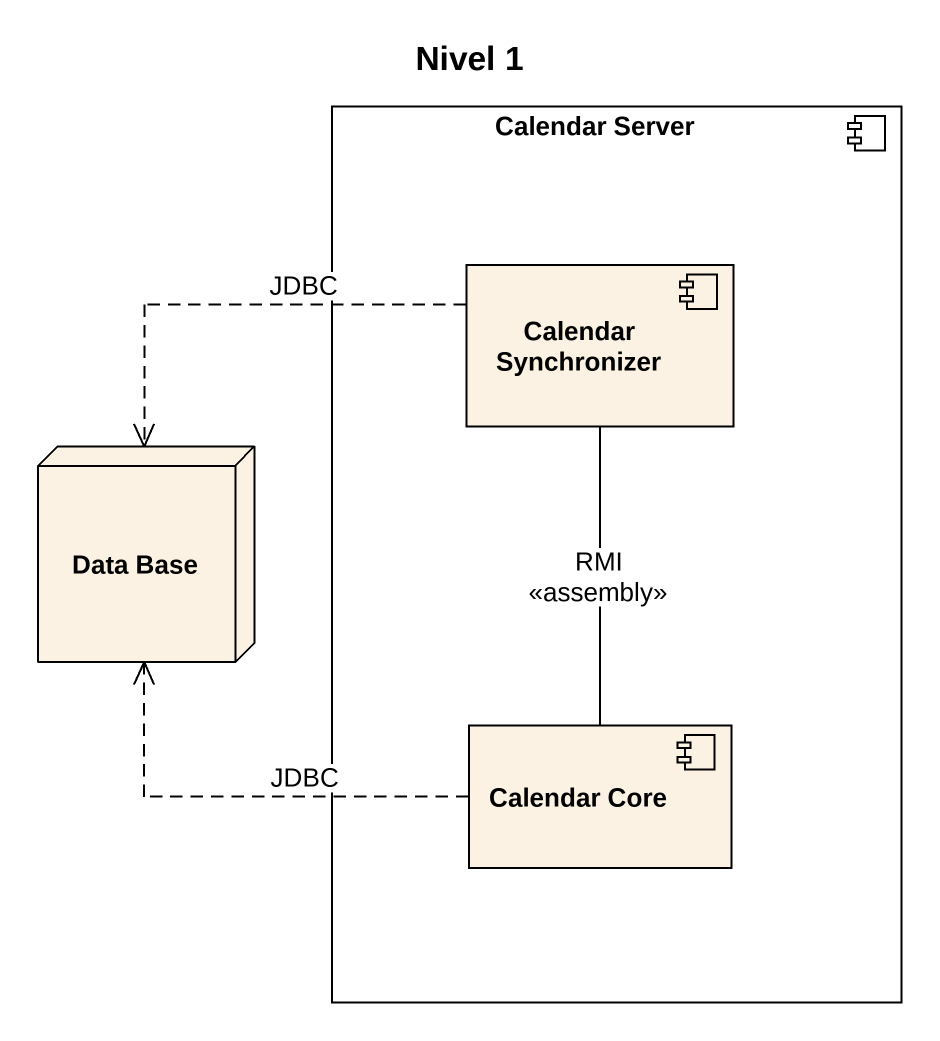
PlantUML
@startuml
title Nivel 1
component "Calendar Server" as Calendar_Server {
  component "Calendar Synchronizer" as Calendar_Synchronizer
  component "Calendar Core" as Calendar_Core
}
node "Data Base" as Data_Base
Calendar_Synchronizer .left.> Data_Base : JDBC
Calendar_Core -up- Calendar_Synchronizer : RMI\n<<assembly>>
Calendar_Core .left.> Data_Base : JDBC
@enduml
